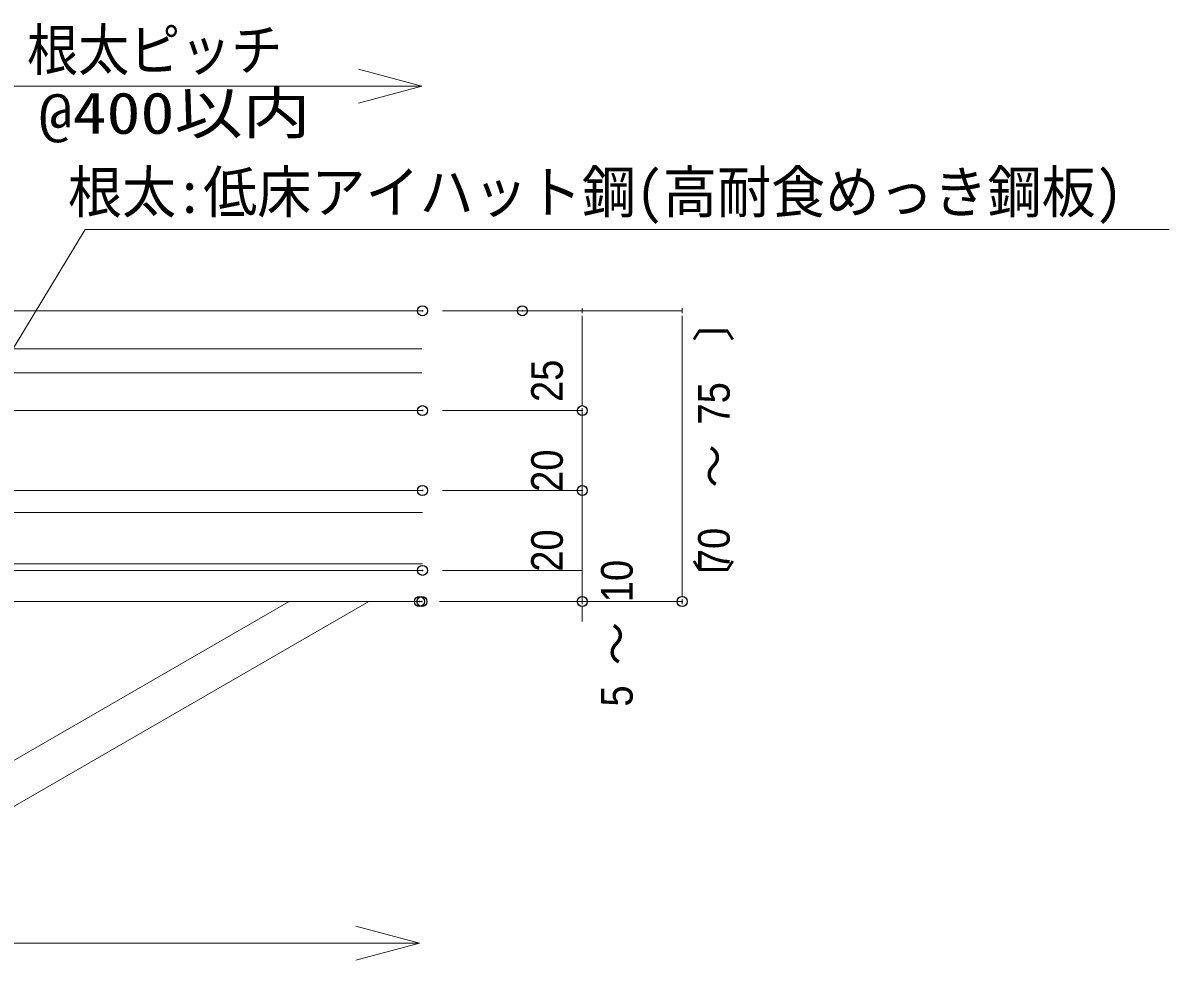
# Model space of a CAD drawing. Units: millimetres, scale not verified. Extents: x -4750 to 4750, y -3000 to 3000.
# Drawn here: x 4017.9 to 4304.8, y -2139.6 to -1904.9 of the extents above; entities that cross this region are included whole.
import ezdxf
from ezdxf.enums import TextEntityAlignment as Align

# ---------------------------------------------------------------- set-up
doc = ezdxf.new("R2010")
doc.units = ezdxf.units.MM
doc.header["$LTSCALE"] = 5
doc.header["$PDMODE"] = 32
doc.header["$PDSIZE"] = 2.5
for name, color, linetype, lineweight in [('0-0_デッキ', 7, 'Continuous', 9), ('0-3_一般', 7, 'Continuous', 9), ('0-4_0', 7, 'Continuous', 9), ('0-6_文字', 7, 'Continuous', 9), ('0-7_寸法', 7, 'Continuous', 9)]:
    doc.layers.add(name, color=color, linetype=linetype, lineweight=lineweight)
doc.layers.add('0-9_Defpoints', color=7, linetype='Continuous')
doc.styles.add('Osaka', font='')
doc.styles.add('ＭＳ ゴシック', font='')
doc.styles.get('Osaka').set_extended_font_data('Osaka')
doc.styles.get('ＭＳ ゴシック').set_extended_font_data('MS Gothic')

# ---------------------------------------------------------------- blocks, each defined once
blk = doc.blocks.new('グループ-9-1')
at = {"layer": '0-4_0'}
for p, q in [((111758.8, -58986.5), (99230.8, -58986.5)), ((111758.8, -59096.5), (99230.8, -59096.5)), ((111758.8, -59354.5), (99230.8, -59354.5)), ((111758.8, -59386.5), (99230.8, -59386.5))]:
    blk.add_line(p, q, dxfattribs=at)
blk = doc.blocks.new('_DOT')
at = {"layer": '0-4_0'}
for p, q in [((-10, 0), (-20, 0)), ((-5, 0), (5, 0))]:
    blk.add_line(p, q, dxfattribs=at)

msp = doc.modelspace()

# ---------------------------------------------------------------- linework, layer by layer
at = {"layer": '0-0_デッキ'}
for p, q in [((3974.04, -1977.006), (4117.801, -1977.006)), ((3974.04, -1986.506), (4117.801, -1986.506)), ((3974.04, -1992.506), (4117.801, -1992.506)), ((3974.04, -2002.006), (4117.801, -2002.006))]:
    msp.add_line(p, q, dxfattribs=at)
at = {"layer": '0-3_一般'}
msp.add_line((3491.54, -2049.807), (4117.801, -2049.807), dxfattribs=at)
at = {"layer": '0-3_一般', "color": 134}
for p, q in [((4084.54, -2049.807), (3937.315, -2134.807)), ((4104.54, -2049.807), (3957.315, -2134.807))]:
    msp.add_line(p, q, dxfattribs=at)
at = {"layer": '0-6_文字'}
for p, q in [((4033.48, -1956.684), (4004.29, -2004.757)), ((4304.814, -1956.684), (4033.48, -1956.684))]:
    msp.add_line(p, q, dxfattribs=at)
at = {"layer": '0-7_寸法'}
for p, q in [((3971.54, -1920.764), (4117.801, -1920.764)), ((4122.939, -1977.006), (4157.939, -1977.006)), ((4147.939, -1977.006), (4182.939, -1977.006)), ((4157.939, -1979.51), (4157.939, -1999.503)), ((4182.939, -1979.51), (4182.939, -2047.303)), ((4157.939, -1999.503), (4157.939, -1996.999)), ((4122.939, -2002.006), (4157.939, -2002.006)), ((4122.939, -2002.006), (4157.939, -2002.006)), ((4157.939, -2022.006), (4157.939, -2002.006)), ((4157.939, -2019.503), (4157.939, -2016.999)), ((4122.939, -2022.006), (4157.939, -2022.006)), ((4122.939, -2022.006), (4157.939, -2022.006)), ((4157.939, -2042.006), (4157.939, -2022.006)), ((4157.939, -2024.51), (4157.939, -2027.014)), ((4157.939, -2039.503), (4157.939, -2036.999)), ((4122.939, -2042.006), (4157.939, -2042.006)), ((4122.939, -2042.007), (4157.939, -2042.007)), ((4157.939, -2042.007), (4157.939, -2049.807)), ((4157.939, -2044.51), (4157.939, -2047.014)), ((4122.166, -2049.807), (4182.939, -2049.807)), ((4122.801, -2049.807), (4157.939, -2049.807)), ((4157.939, -2052.31), (4157.939, -2054.814)), ((4117.166, -2135.343), (3491.54, -2135.343))]:
    msp.add_line(p, q, dxfattribs=at)
for points in [[(4101.926, -1916.51), (4117.801, -1920.764), (4101.926, -1925.018)], [(4101.291, -2131.089), (4117.166, -2135.343), (4101.291, -2139.596)]]:
    msp.add_lwpolyline(points, dxfattribs=at)
at = {"layer": '0-9_Defpoints'}
for p in [(4117.939, -1977.006), (4142.939, -1977.006), (4117.939, -2002.006), (4157.939, -2002.006), (4117.939, -2022.006), (4157.939, -2022.006), (4117.939, -2042.006), (4117.939, -2042.007), (4117.166, -2049.807), (4117.801, -2049.807), (4157.939, -2049.807), (4182.939, -2049.807)]:
    msp.add_point(p, dxfattribs=at)

# ---------------------------------------------------------------- block references
at = {"layer": '0-4_0', "xscale": 0.05, "yscale": 0.05}
msp.add_blockref('グループ-9-1', (-1470, 927.316), dxfattribs=at)
at = {"layer": '0-7_寸法', "xscale": 0.1251862, "yscale": 0.1251862}
for p, rotation in [((4157.939, -1977.006), 90), ((4182.939, -1977.006), 90), ((4157.939, -2002.006), 270), ((4157.939, -2002.006), 270), ((4157.939, -2022.006), 270), ((4157.939, -2022.006), 90), ((4157.939, -2042.007), 270), ((4157.939, -2042.006), 90), ((4182.939, -2049.807), 270), ((4157.939, -2049.807), 90)]:
    msp.add_blockref('_DOT', p, dxfattribs=dict(at, rotation=rotation))

# ---------------------------------------------------------------- texts
at = {"layer": '0-6_文字', "style": 'ＭＳ ゴシック', "width": 0.95}
msp.add_text('根太:低床アイハット鋼(高耐食めっき鋼板)', height=10.45, dxfattribs=at).set_placement((4029.206, -1955.632), align=Align.BOTTOM_LEFT)
at = {"layer": '0-7_寸法', "style": 'ＭＳ ゴシック'}
for s, width, p in [('根太ピッチ', 0.9, (4018.961, -1919.972)), ('@400以内', 1.2, (4021.85, -1935.814))]:
    msp.add_text(s, height=10.41, dxfattribs=dict(at, width=width)).set_placement(p, align=Align.BOTTOM_LEFT)
at = {"layer": '0-7_寸法', "style": 'Osaka'}
for s, p in [('〕', (4197.213, -1984.798)), ('～', (4197.213, -2021.277)), ('〔', (4197.213, -2049.858)), ('～', (4172.924, -2065.774))]:
    msp.add_text(s, height=7.918, rotation=90, dxfattribs=at).set_placement(p, align=Align.BOTTOM_LEFT)
at = {"layer": '0-7_寸法', "style": 'Osaka', "width": 0.9}
for s, p in [('25', (4155.439, -1999.848)), ('75', (4197.213, -2005.482)), ('20', (4155.439, -2022.348)), ('20', (4155.439, -2042.348)), ('70', (4197.213, -2041.96)), ('10', (4172.924, -2049.98)), ('5', (4172.924, -2076.116))]:
    msp.add_text(s, height=7.918, rotation=90, dxfattribs=at).set_placement(p, align=Align.BOTTOM_LEFT)

doc.saveas('drawing.dxf')
